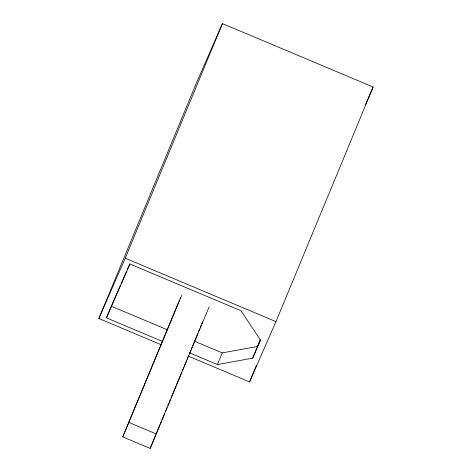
<?xml version="1.0" encoding="UTF-8"?>
<svg xmlns="http://www.w3.org/2000/svg" width="472" height="472" viewBox="0 0 472 472"><rect width="100%" height="100%" fill="white"/><g stroke="black" fill="none" stroke-linecap="round" stroke-linejoin="round"><path stroke-width="0.71" d="M161.318 344.784L98.855 318.506L196.033 83.886L222.424 23.6L373.146 87.007L275.967 321.627L249.576 381.913L188.475 356.207M98.855 318.506L125.245 258.219L222.424 23.6M162.604 341.498L106.436 317.868L111.003 306.847M209.12 306.894L150.173 448.4L122.767 436.871L178.251 302.924M178.817 301.561L179.378 300.204M179.944 298.841L180.505 297.484M122.767 436.871L181.72 295.366M150.173 448.4L155.807 434.8M156.368 433.443L160.032 424.599M160.592 423.242L161.436 421.201M162.002 419.844L164.816 413.041M165.383 411.684L167.07 407.601M167.914 405.566L169.041 402.846M169.607 401.483L170.451 399.442M171.012 398.085L176.085 385.842M176.646 384.485L181.714 372.249M182.564 370.207L183.691 367.487M184.251 366.124L185.095 364.089M185.661 362.726L186.505 360.685M187.065 359.328L188.759 355.245M189.602 353.209L190.729 350.489M191.29 349.127L192.139 347.085M192.7 345.728L197.768 333.492M198.618 331.45L199.744 328.73M200.305 327.367L201.149 325.332M201.715 323.969L202.559 321.928M189.673 352.891L217.421 364.561L222.253 352.891L257.511 346.472L260.42 339.828M217.421 364.561L252.679 358.148L260.048 340.359M249.576 381.913L256.337 365.593M120.401 285.342L111.268 306.198L167.436 329.828M120.985 283.991L126.585 271.211M127.174 269.86L129.824 263.807M106.436 317.868L129.995 264.043L240.98 310.729L260.532 340.206L252.679 358.148M365.523 104.424L373.146 87.007M125.245 258.219L275.967 321.627M194.511 341.215L222.253 352.891M129.051 422.517L156.456 434.045"/></g></svg>
